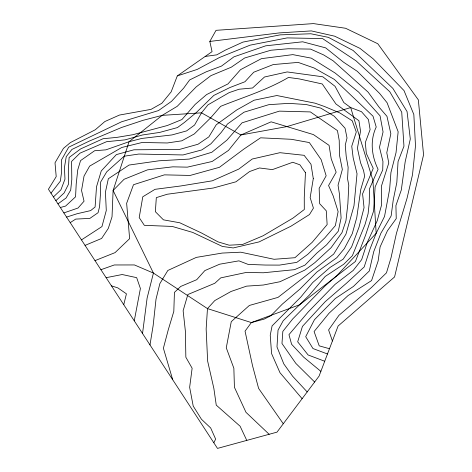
<?xml version="1.0" encoding="UTF-8"?>
<svg xmlns="http://www.w3.org/2000/svg" width="472" height="472" viewBox="0 0 472 472"><rect width="100%" height="100%" fill="white"/><g stroke="black" fill="none" stroke-linecap="round" stroke-linejoin="round"><path stroke-width="0.71" d="M142.532 333.498L147.122 298.038L153.429 273.076L113.109 190.487L129.08 141.712L162.156 115.363L177.23 106.312L196.157 86.936L210.878 75.667L231.227 67.225L244.673 57.991L270.857 50.239L288.185 48.758L310.517 49.094L323.662 54.935L333.202 60.858L368.083 92.105L379.11 107.215L386.963 116.33L390.846 133.735L386.78 152.739L388.781 162.97L381.453 186.08L381.535 205.09L377.157 220.914L367.192 242.596L361.67 259.635L353.203 270.438L335.161 284.28L308.381 311.768L288.964 334.648L291.59 344.259L303.602 357.086L320.877 371.364M149.984 344.926L153.135 325.639L156.025 299.13L159.86 283.607L167.831 270.474L196.322 257.393L222.165 253.069L240.779 252.195L274.067 259.287L294.923 257.718L312.193 242.319L327.143 224.583L326.276 210.825L319.686 203.709L319.155 188.322L326.158 175.79L321.155 159.648L309.343 142.562L291.307 139.287L260.573 137.812L243.876 149.069L219.439 167.3L190.145 175.436L164.409 174.858L133.499 184.717L126.644 203.302L129.629 238.667L115.044 252.632L94.996 260.632M134.26 320.824L140.402 288.51L136.668 277.66L122.189 274.527L106.117 277.683M123.747 304.7L126.431 293.826L117.817 287.885L111.445 285.849M177.295 75.915L171.165 91.857L161.867 103.262L151.046 109.368L119.463 115.056L104.849 121.546L95.309 129.747L70.399 142.562L63.431 148.391L55.017 162.81L56.209 176.622L48.433 189.26L217.492 448.4L276.981 432.146L319.072 376.113L338.111 326.01L394.574 276.94L423.567 154.84L418.351 99.881L377.795 43.748L345.581 28.261L313.508 23.6L216.04 30.332L209.822 41.442L212.058 51.649L177.295 75.915L197.207 69.419L219.356 57.56L250.13 45.153L287.159 37.907L322.553 38.58L356.041 60.835L389.736 91.674L401.731 112.171L403.961 146.184L398.049 161.625L396.84 182.422L393.229 200.069L391.135 215.952L380.904 233.215L373.741 251.635L369.293 270.999L353.439 286.433L335.297 298.528L314.452 319.715L305.697 336.689L312.966 348.542L327.485 353.976M213.816 442.766L215.645 439.107L210.689 427.986L201.45 419.254L193.207 406.062L189.644 387.323L192.133 368.237L185.85 357.216L185.407 331.421L183.13 310.729L187.862 294.522L214.801 283.277L220.725 277.878L246.048 272.486L263.488 272.763L294.481 269.665L304.953 265.134L316.918 253.01L326.577 244.838L338.306 231.162L341.108 217.981L339.427 194.027L338.046 185.213L342.347 169.46L339.468 155.117L339.226 140.444L337.456 130.614L310.375 111.923L279.365 111.132L242.053 122.826L226.89 140.155L211.834 152.267L189.272 159.076L159.093 160.787L129.051 165.052L108.342 178.746L105.427 192.122L106.283 210.5L101.952 226.584L81.461 239.888M50.988 193.172L60.351 181.112L61.596 172.009L61.407 160.049L68.711 147.158L121.546 121.794L158.486 110.578L171.519 101.344L183.614 88.199L189.644 79.933L206.27 71.791L221.474 66.092L233.911 56.846L265.712 45.819L302.682 41.796L325.698 47.884L343.522 62.186L357.31 71.331L379.63 93.444L387.087 102.743L398.15 131.741L396.043 152.598L390.94 172.475L389.636 189.248L384.532 216.436L376.172 233.28L370.178 248.585L364.178 266.969L346.619 283.094L325.155 301.726L302.434 326.412L297.685 341.817L308.116 354.968L324.718 361.251M53.442 196.936L60.929 189.803L64.971 179.165L64.446 167.442L66.245 156.639L71.903 149.459L89.379 141.045L121.552 127.481L143.063 120.319L162.156 115.363L201.52 112.837L240.909 134.98L286.893 126.59L350.678 107.575L361.487 111.687L368.455 119.581L370.107 129.605L365.298 142.603L366.337 153.441L373.228 168.362L362.59 193.874L364.054 207.674L359.003 227.227L351.634 246.844L343.12 259.199L329.975 267.476L312.712 282.539L300.806 297.077L272.09 325.887L270.238 335.214L271.577 353.599L279.99 372.715L302.115 398.687M55.879 200.671L64.121 192.954L68.363 184.493L68.334 170.067L69.124 157.489L80.659 148.898L103.055 138.733L116.891 137.376L132.78 134.732L167.348 125.505L181.915 119.546L195.131 104.436L206.588 94.577L227.976 83.916L240.531 69.661L261.464 58.652L292.835 54.628L311.319 58.15L335.102 73.007L358.667 92.14L380.06 115.835L383.063 131.924L379.476 147.293L382.951 161.453L382.721 169.955L375.122 186.888L373.6 211.025L365.617 235.044L355.422 261.47L299.567 304.788L283.235 320.683L278.026 330.164L276.993 346.961L283.802 363.888L292.581 376.172L307.189 391.931M57.973 203.88L66.092 197.969L70.706 190.063L71.809 179.507L71.596 161.424L80.016 153.146L106.589 141.694L125.104 139.859L142.461 134.98L159.595 132.437L177.437 127.576L184.286 122.537L196.346 112.489L213.798 95.427L230 87.503L244.933 81.75L253.753 72.216L273.205 64.581L298.127 62.392L314.104 67.992L334.347 79.396L373.01 116.2L376.219 127.015C369.765 140.662 371.641 156.055 378.084 169.289L369.517 188.741L369.222 203.184L368.089 213.745L365.039 224.471L352.372 255.712L343.775 264.22L325.19 276.45L309.219 295.212L299.567 304.788L251.364 322.571L245.045 331.167L252.555 365.8L258.609 388.403L283.283 423.756M70.204 222.631L75.721 219.091L89.857 218.4L98.064 212.713L99.568 206.73L100.406 194.659L100.678 181.974L106.725 171.832L124.165 156.202L138.756 154.055L183.006 154.952L201.78 149.937L210.884 143.836L221.279 132.355L227.469 124.006L244 112.206L268.715 104.695L288.781 103.35L306.186 104.536L320.854 108.141L334.235 116.212L345.056 128.225L347.02 137.989L345.25 145.105L346.206 156.362L348.135 167.318L347.581 178.912L348.773 185.236L347.87 203.762L345.923 220.902L341.993 232.619L331.102 247.676L314.812 262.686L304.8 270.114L279.925 281.737L263.346 285.023L246.59 286.138L231.068 291.46L214.801 300.558L207.468 308.599L206.152 328.96L207.627 361.062L213.857 388.409L216.253 405.129L240.124 426.24L246.773 440.4M85.049 245.387L101.627 238.454L108.306 228.389L112.029 216.831L113.109 190.487L124.065 179.295L147.488 169.855L172.805 166.834L187.313 167.153L212.164 161.471L228.472 150.426L240.909 134.98L271.117 121.835L313.402 134.579L329.061 145.346L331.226 158.881L336.158 172.168L328.571 185.514L333.185 195.898L338.123 211.574L335.356 225.64L324.771 237.912L307.709 254.39L296.823 262.361L279.518 265.105L265.465 265.052L248.124 264.408L238.926 260.845L219.663 264.202L204.872 270.574L196.735 279.69L180.717 286.439L174.433 292.386L173.814 311.384L168.233 329.916L163.395 348.224L172.722 379.777M100.919 269.713L114.283 264.969L134.426 264.945L153.429 273.076L207.468 308.599L251.364 322.571L264.149 319.107L270.839 315.738L282.374 304.068L299.921 289.082L316.901 272.008L336.866 257.659L344.318 248.65L352.254 233.711L356.773 217.498L360.785 189.384L364.655 176.215L363.558 170.528L360.549 162.757L357.422 148.22L360.537 131.151L358.915 120.714L335.934 103.958L322.252 83.969L299.289 78.918L288.451 77.449C267.176 89.981 243.446 97.173 220.654 106.33L210.4 118.112L194.322 133.93L181.814 140.815L167.3 142.975L142.107 142.491L121.776 147.482L89.633 166.132L84.028 176.097L81.538 190.47L84.045 201.208L78.039 208.016L63.867 212.919M66.593 217.09L77.036 213.751L90.636 210.606L95.096 206.996L96.518 186.776L101.25 170.958L116.366 154.592L133.924 149.801L179.496 149.435L198.039 144.231L208.878 136.845L216.229 124.785L236.773 109.929L254.101 100.211L276.84 95.527L315.125 103.197L324.441 106.483L339.858 112.95L352.236 120.791L356.283 132.018L351.746 146.226L353.156 157.784L357.038 173.761L353.982 205.822L345.964 234.142L333.68 254.101L278.026 297.384L249.375 305.443L231.268 321.644L226.271 347.799L233.858 368.26L234.425 387.294L245.989 412.333L269.146 434.287M60.345 207.515L65.608 206.063L75.561 196.824L76.21 183.986L77.744 169.896L80.559 160.598L94.624 150.739L105.911 149.842L129.08 141.712L141.748 138.444L172.003 134.927L186.576 130.909L194.57 125.033L201.52 112.837L207.981 104.843L229.126 92.636L239.103 89.226L252.544 87.993L264.497 77.001L287.183 71.933L322.818 76.8L335.043 86.311L343.822 102.56L350.678 107.575L372.915 180.351L376.172 233.28L336.896 275.624L325.314 285.684L292.705 318.942L282.834 331.391L281.973 343.492L295.814 363.363L314.635 382.019M205.178 56.451L216.731 54.858L225.651 49.979L242.95 42.096L280.108 34.869L310.865 33.766L328.423 37.365L353.139 50.498L392.846 88.37L407.059 111.551L410.304 139.034L405.159 161.89L401.306 189.992L395.914 205.574L396.238 218.607L387.412 230.784L380.09 246.962L378.131 260.957L371.57 280.58L348.012 295.608L328.966 313.308L314.092 331.556L319.219 345.858L329.48 348.725M209.822 41.442L279.483 32.892L311.361 30.91L334.624 36.179L359.935 48.345L373.358 58.994L404.014 90.577L413.832 114.513L415.496 145.813L412.504 174.746L407.047 198.246L396.433 233.339L391.005 257.83L386.474 272.834L371.499 287.472L338.931 315.343L328.601 329.94L332.412 341.002M305.461 172.658L304.263 197.579L304.298 209.509L292.917 218.147L263.093 235.77L242.561 244.478L229.197 245.198L217.946 241.847L201.361 232.926L179.808 222.784L163.436 219.84L155.371 211.698L156.32 197.62L167.277 194.234L213.297 188.015L235.941 181.803L249.582 171.548L259.464 167.967L272.362 169.625L292.77 162.268L299.879 164.799L305.461 172.658M313.29 178.611L310.163 197.603L313.432 208.134L309.479 214.559L290.911 226.23L259.11 241.894L233.239 247.947L222.377 246.443L192.729 232.43L172.256 226.442L144.326 225.321L139.199 217.586L142.792 196.777L155.028 189.325L180.758 185.968L212.294 180.817L238.82 169.07L252.213 159.029L279.949 152.686L304.133 155.323L310.983 164.227L313.29 178.611"/></g></svg>
